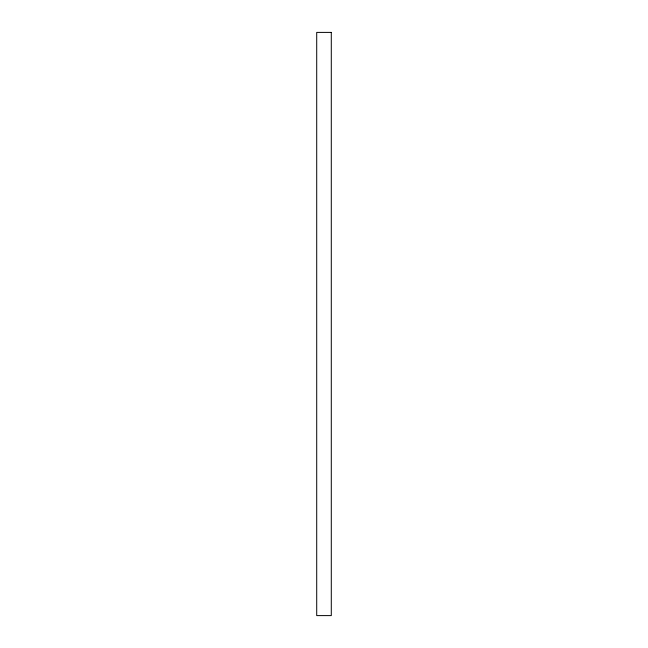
<?xml version="1.0" encoding="UTF-8"?>
<svg xmlns="http://www.w3.org/2000/svg" width="648" height="648" viewBox="0 0 648 648"><rect width="100%" height="100%" fill="white"/><g stroke="black" fill="none" stroke-linecap="round" stroke-linejoin="round"><path stroke-width="0.97" d="M331.29 32.4L316.71 32.4L316.71 615.6L331.29 615.6L331.29 32.4"/></g></svg>
